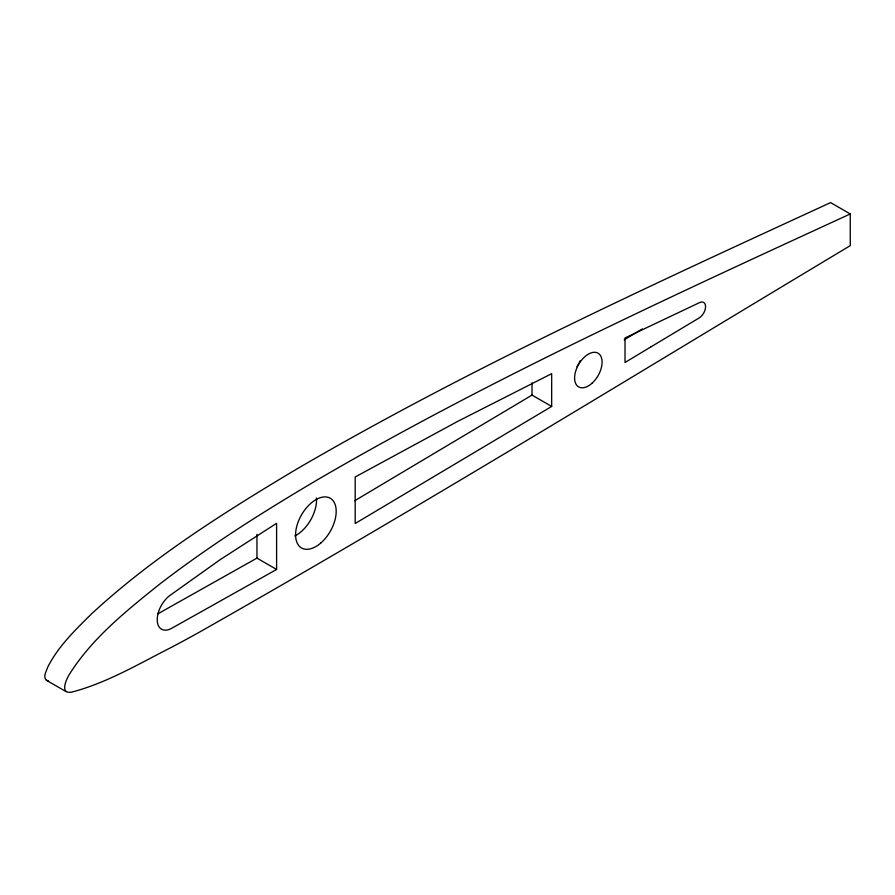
<?xml version="1.0" encoding="UTF-8"?>
<svg xmlns="http://www.w3.org/2000/svg" width="895" height="895" viewBox="0 0 895 895"><rect width="100%" height="100%" fill="white"/><g stroke="black" fill="none" stroke-linecap="round" stroke-linejoin="round"><path stroke-width="1.34" d="M532.022 382.814L532.022 395.098L354.7 500.741M624.218 339.787L642.386 328.924M551.678 406.442L355.192 523.474L355.192 476.979L457.737 421.355L551.678 373.674L551.678 406.442L532.022 395.098M256.954 534.337L256.954 558.111L157.509 614.037M276.6 569.455L171.404 628.458A20.842 12.027 -60 0 1 157.24 620.705A20.842 12.027 -60 0 1 169.547 595.734L220.036 559.744L276.6 523.306L276.6 569.455L256.954 558.111M850.25 213.95C675.49 294.377 500.227 374.602 333.298 470.602A1713.22 989.132 -60 0 0 306.582 486.253C255.724 516.527 205.76 548.534 158.896 584.748C126.329 610.86 92.711 637.755 70.034 673.342C66.633 678.343 59.193 694.061 71.41 692.204C107.187 682.896 139.363 663.531 172.131 646.984A1715.301 990.34 -60 0 0 198.847 632.474C418.569 507.957 633.682 375.52 850.25 245.655L850.25 213.95L830.605 202.606C655.845 283.033 480.57 363.258 313.653 459.258A1713.22 989.132 -60 0 0 286.926 474.909C218.503 516.068 150.539 559.341 91.704 613.713C75.348 629.856 58.276 646.335 47.759 667.066C46.54 671.037 42.602 676.598 46.383 680.256L66.04 691.6M48.554 681.05L46.383 680.256M316.472 497.989A28.718 16.58 -60 0 1 294.802 535.982M580.273 360.607A19.455 11.232 -60 0 1 576.939 366.648M650.687 347.025L625.023 362.486L625.023 337.974L699.588 302.588A9.263 5.348 -60 0 1 705.573 306.94A9.263 5.348 -60 0 1 699.118 317.96L650.687 347.025M321.148 542.717A28.718 16.58 -60 0 0 330.255 498.246A28.718 16.58 -60 0 0 296.279 528.363A28.718 16.58 -60 0 0 321.148 542.717M591.908 383.328A19.455 11.232 -60 0 0 598.073 353.201A19.455 11.232 -60 0 0 575.06 373.595A19.455 11.232 -60 0 0 591.908 383.328"/></g></svg>
